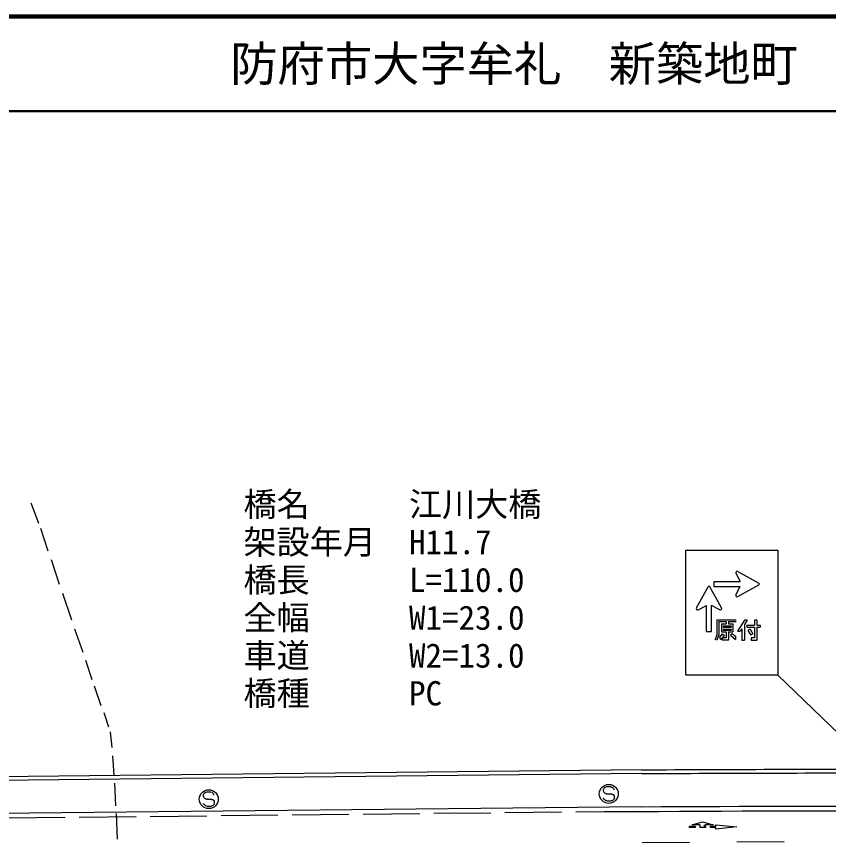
# Model space of a CAD drawing. Units: millimetres, scale not verified. Extents: x 40000 to 680000, y 20000 to 380000.
# Drawn here: x 382429 to 468264, y 292639 to 380000 of the extents above; entities that cross this region are included whole.
import ezdxf
from ezdxf.enums import TextEntityAlignment as Align

# ---------------------------------------------------------------- set-up
doc = ezdxf.new("R2010")
doc.units = ezdxf.units.MM
doc.header["$LTSCALE"] = 1000
doc.linetypes.add('DASHED', pattern=[7.5, 6, -1.5])
for name, color, linetype, lineweight in [('M-BGD', 7, 'Continuous', 25), ('M-BGD-EXST', 7, 'Continuous', 25), ('M-STR-HTXT', 7, 'Continuous', 13), ('M-STR-STR1', 1, 'Continuous', 25), ('M-STR-STRC', 7, 'Continuous', 25), ('M-TTL', 2, 'Continuous', 140), ('M-TTL-LINE', 7, 'Continuous', 50)]:
    doc.layers.add(name, color=color, linetype=linetype, lineweight=lineweight)
doc.layers.add('M-TTL-TXT', color=7, linetype='Continuous')
doc.styles.add('ＭＳ ゴシック', font='')
doc.styles.get('ＭＳ ゴシック').set_extended_font_data('MS Gothic')

msp = doc.modelspace()

# ---------------------------------------------------------------- linework, layer by layer
at = {"layer": 'M-BGD'}
for p, q in [((383931, 328563), (384762, 326418)), ((384954, 325890), (385751, 323474)), ((386096, 322567), (386945, 319954)), ((387303, 318998), (388253, 316201)), ((388562, 315232), (389421, 312780)), ((389704, 311909), (390397, 309885)), ((390628, 309210), (391335, 307138)), ((391641, 306378), (392142, 304881)), ((392334, 304354), (392517, 302669)), ((392591, 301795), (392705, 299776)), ((392778, 298902), (392885, 296513)), ((363209, 295548), (448546, 296454)), ((392946, 295688), (393081, 292991))]:
    msp.add_line(p, q, dxfattribs=at)
at = {"layer": 'M-BGD', "linetype": 'DASHED'}
msp.add_line((366561, 295083), (448548, 295957), dxfattribs=at)
at = {"layer": 'M-BGD'}
msp.add_arc((475811, -4711537), 5008000, 89.55925, 90.31193, dxfattribs=at)
at = {"layer": 'M-BGD-EXST'}
for points in [[(402482, 297252), (402507, 297247), (402532, 297242), (402558, 297238), (402583, 297233), (402609, 297229), (402634, 297225), (402659, 297222), (402685, 297219), (402711, 297217), (402736, 297216), (402757, 297215), (402778, 297215), (402799, 297215), (402820, 297215), (402842, 297215), (402863, 297216), (402884, 297216), (402905, 297216), (402926, 297216), (402947, 297216), (402959, 297215), (402971, 297215), (402982, 297214), (402994, 297214), (403006, 297213), (403018, 297212), (403029, 297210), (403041, 297209), (403052, 297207), (403064, 297205), (403071, 297204), (403078, 297203), (403085, 297202), (403092, 297200), (403099, 297199), (403106, 297197), (403112, 297195), (403119, 297194), (403126, 297192), (403133, 297190), (403139, 297188), (403145, 297186), (403151, 297183), (403157, 297181), (403163, 297179), (403168, 297177), (403174, 297174), (403180, 297172), (403186, 297169), (403192, 297166), (403197, 297163), (403203, 297161), (403209, 297158), (403215, 297154), (403220, 297151), (403226, 297148), (403231, 297144), (403237, 297141), (403242, 297137), (403247, 297133), (403254, 297127), (403260, 297121), (403267, 297115), (403273, 297108), (403279, 297102)], [(444523, 297237), (444518, 297244), (444513, 297252), (444509, 297260), (444504, 297267), (444499, 297275), (444495, 297283), (444491, 297291), (444488, 297299), (444485, 297308), (444482, 297316), (444480, 297324), (444478, 297332), (444477, 297340)], [(444774, 297813), (444799, 297809), (444825, 297804), (444850, 297799), (444875, 297795), (444901, 297791), (444926, 297787), (444952, 297784), (444977, 297781), (445003, 297779), (445028, 297777), (445049, 297777), (445071, 297776), (445092, 297776), (445113, 297777), (445134, 297777), (445155, 297777), (445176, 297778), (445197, 297778), (445219, 297778), (445240, 297777), (445251, 297777), (445263, 297777), (445275, 297776), (445287, 297775), (445298, 297774), (445310, 297773), (445321, 297772), (445333, 297771), (445345, 297769), (445356, 297767), (445363, 297766), (445370, 297765), (445377, 297763), (445384, 297762), (445391, 297760), (445398, 297759), (445405, 297757), (445412, 297755), (445418, 297753), (445425, 297751), (445431, 297749), (445437, 297747), (445443, 297745), (445449, 297743), (445455, 297741), (445461, 297738), (445467, 297736), (445472, 297733), (445478, 297731), (445484, 297728), (445490, 297725), (445496, 297722), (445501, 297719), (445507, 297716), (445513, 297713), (445518, 297710), (445524, 297706), (445529, 297703), (445534, 297699), (445539, 297695), (445546, 297689), (445553, 297683), (445559, 297676), (445565, 297670), (445572, 297663)], [(402231, 296675), (402226, 296682), (402221, 296690), (402216, 296698), (402212, 296706), (402207, 296713), (402203, 296721), (402199, 296729), (402195, 296738), (402192, 296746), (402190, 296755), (402188, 296762), (402186, 296770), (402185, 296778)]]:
    msp.add_lwpolyline(points, dxfattribs=at)
for centre in [(445040, 297777), (402748, 297216)]:
    msp.add_circle(centre, 1000, dxfattribs=at)
for centre, radius, start, end in [((402523, 297593), 347, 114.63796, 136.08554), ((402624, 297370), 591, 100.05395, 114.52623), ((402714, 296877), 1092, 90.54544, 100.1869), ((402733, 296713), 1257, 82.47698, 91.3279), ((402807, 297256), 709, 69.27414, 82.6429), ((402910, 297527), 419, 50.33996, 69.2792), ((444749, 298156), 298, 172.36814, 193.72008), ((444741, 298149), 290, 150.0708, 170.82171), ((444749, 298157), 298, 193.7824, 222.17001), ((444914, 298048), 491, 135.15085, 149.93667), ((444858, 298256), 445, 222.25697, 242.81644), ((444816, 298154), 347, 114.63796, 136.08554), ((444917, 297931), 591, 100.05395, 114.52623), ((445007, 297439), 1092, 90.54544, 100.1869), ((445026, 297275), 1257, 82.47698, 91.3279), ((445099, 297817), 709, 69.27414, 82.6429), ((445202, 298088), 419, 50.33996, 69.2792), ((445208, 298107), 401, 40.39427, 49.36849), ((445128, 298016), 521, 31.07407, 42.21432), ((445413, 298188), 188, 15.48494, 31.07407), ((445495, 298216), 101, 353.24514, 12.74605), ((402457, 297595), 298, 172.36814, 193.72008), ((402448, 297588), 290, 150.0708, 170.82171), ((402457, 297595), 298, 193.7824, 222.17001), ((402622, 297486), 491, 135.15085, 149.93667), ((402566, 297695), 445, 222.25697, 242.81644), ((402658, 297878), 650, 242.95506, 254.28289), ((402916, 297545), 401, 40.39427, 49.36849), ((402835, 297455), 521, 31.07407, 42.21432), ((403022, 296870), 346, 0.82024, 42.03911), ((403121, 297627), 188, 15.48494, 31.07407), ((403203, 297654), 101, 353.24514, 12.74605), ((444877, 297513), 449, 217.94831, 228.20445), ((444885, 297533), 470, 229.12381, 248.26742), ((444950, 298439), 650, 242.95506, 254.28289), ((444981, 297774), 728, 248.31346, 261.14941), ((445056, 298265), 1226, 261.2217, 270.98278), ((445073, 298312), 1272, 270.15164, 279.41634), ((445164, 297762), 715, 279.49367, 291.46503), ((445268, 297496), 428, 291.45807, 309.06252), ((445320, 297428), 344, 309.52638, 337.1503), ((445314, 297431), 346, 0.82024, 42.03911), ((445312, 297423), 349, 338.2637, 2.05452), ((402585, 296951), 449, 217.94831, 228.20445), ((402593, 296971), 470, 229.12381, 248.26742), ((402688, 297212), 728, 248.31346, 261.14941), ((402763, 297704), 1226, 261.2217, 270.98278), ((402781, 297750), 1272, 270.15164, 279.41634), ((402871, 297201), 715, 279.49367, 291.46503), ((402976, 296934), 428, 291.45807, 309.06252), ((403027, 296866), 344, 309.52638, 337.1503), ((403020, 296862), 349, 338.2637, 2.05452)]:
    msp.add_arc(centre, radius, start, end, dxfattribs=at)
at = {"layer": 'M-STR-STR1'}
for p, q in [((366114, 299479), (448525, 300357)), ((366118, 299079), (448527, 299957))]:
    msp.add_line(p, q, dxfattribs=at)
for radius, start in [(5011900, 89.99657), (5011500, 89.99651)]:
    msp.add_arc((475811, -4711537), radius, start, 90.31193, dxfattribs=at)
at = {"layer": 'M-STR-STRC'}
for p, q in [((453170, 323545), (462916, 323545)), ((453170, 310338), (453170, 323545)), ((462916, 323545), (462916, 310338)), ((458468, 321109), (458922, 320241)), ((458666, 321301), (460900, 320049)), ((456158, 320241), (458922, 320241)), ((456158, 320241), (456158, 319701)), ((458666, 318640), (460900, 319892)), ((454298, 317455), (455550, 319689)), ((456959, 317455), (455707, 319689)), ((456158, 319701), (458922, 319701)), ((458468, 318832), (458922, 319701)), ((454490, 317257), (455358, 317711)), ((455358, 314946), (455358, 317711)), ((456767, 317257), (455898, 317711)), ((455898, 314946), (455898, 317711)), ((456452, 316192), (458511, 316192)), ((456452, 316192), (456452, 314604)), ((456668, 316012), (456668, 314604)), ((456668, 316012), (457452, 316012)), ((456938, 315751), (457452, 315751)), ((456938, 315751), (456938, 314924)), ((457118, 315571), (457981, 315571)), ((457118, 315571), (457118, 315398)), ((457118, 315398), (457981, 315398)), ((457452, 316012), (457452, 315751)), ((457687, 316012), (458511, 316012)), ((457687, 316012), (457687, 315751)), ((457687, 315751), (458161, 315751)), ((457981, 315571), (457981, 315398)), ((458161, 315751), (458161, 314924)), ((459396, 316163), (458660, 314997)), ((459681, 316163), (459393, 315707)), ((459393, 315707), (459393, 314045)), ((459681, 316163), (459396, 316163)), ((459628, 315633), (459628, 315398)), ((459628, 315633), (460452, 315633)), ((459628, 315398), (460452, 315398)), ((460687, 316163), (460452, 316163)), ((460452, 316163), (460452, 315633)), ((460452, 315398), (460452, 314280)), ((460687, 316163), (460687, 315633)), ((460687, 315633), (461040, 315633)), ((460687, 315398), (461040, 315398)), ((460687, 315398), (460687, 314045)), ((461040, 315633), (461040, 315398)), ((455358, 314946), (455898, 314946)), ((456452, 314604), (456275, 314104)), ((456668, 314604), (456452, 314045)), ((457040, 314692), (456746, 314339)), ((457275, 314516), (456864, 314104)), ((456938, 314924), (457452, 314924)), ((457040, 314692), (457275, 314516)), ((457118, 315218), (457981, 315218)), ((457118, 315218), (457118, 315104)), ((457118, 315104), (457981, 315104)), ((457452, 314924), (457452, 314280)), ((457687, 314924), (458161, 314924)), ((457687, 314924), (457687, 314045)), ((457922, 314574), (458099, 314751)), ((457922, 314574), (458452, 314104)), ((457981, 315218), (457981, 315104)), ((458099, 314751), (458452, 314457)), ((458660, 314997), (458945, 314997)), ((459099, 315241), (458945, 314997)), ((459099, 315241), (459099, 314045)), ((459973, 315187), (459746, 315045)), ((459746, 315045), (460040, 314574)), ((459973, 315187), (460267, 314716)), ((460267, 314716), (460040, 314574)), ((456452, 314045), (456275, 314104)), ((456746, 314339), (456864, 314104)), ((457099, 314280), (456981, 314045)), ((457687, 314045), (456981, 314045)), ((457452, 314280), (457099, 314280)), ((458452, 314457), (458452, 314104)), ((459099, 314045), (459393, 314045)), ((460099, 314280), (460099, 314045)), ((460452, 314280), (460099, 314280)), ((460099, 314045), (460687, 314045)), ((462916, 310338), (453170, 310338)), ((462916, 310338), (476674, 297027)), ((453864, 294513), (454964, 294812)), ((454664, 294512), (453864, 294513)), ((454664, 294512), (454663, 294212)), ((454964, 294812), (456064, 294510)), ((455264, 294511), (455076, 294361)), ((456064, 294510), (455264, 294511)), ((455773, 294510), (455773, 294510)), ((456363, 294360), (456364, 294510)), ((456364, 294510), (458563, 294281)), ((453563, 294364), (454169, 294363)), ((453563, 294289), (453563, 294364)), ((453563, 294214), (453563, 294289)), ((454169, 294213), (453563, 294214)), ((454169, 294363), (454169, 294213)), ((455278, 294211), (454663, 294212)), ((455076, 294361), (455279, 294361)), ((455279, 294361), (455278, 294211)), ((455773, 294360), (456363, 294360)), ((455773, 294360), (455773, 294210)), ((456363, 294210), (455773, 294210)), ((458563, 294281), (456363, 294060)), ((456363, 294060), (456363, 294210)), ((448583, 292639), (453582, 292678)), ((458582, 292716), (463582, 292755))]:
    msp.add_line(p, q, dxfattribs=at)
for centre, radius, start, end in [((458596, 321176), 144, 60.72604, 207.60398), ((460856, 319971), 90, 299.27396, 60.72604), ((455628, 319645), 90, 29.27396, 150.72604), ((458596, 318766), 144, 152.39602, 299.27396), ((454423, 317385), 144, 150.72604, 297.60398), ((456833, 317385), 144, 242.39602, 29.27396), ((475809, -4711537), 5007500, 89.55936, 90.36736)]:
    msp.add_arc(centre, radius, start, end, dxfattribs=at)
at = {"layer": 'M-TTL'}
msp.add_line((680000, 380000), (40000, 380000), dxfattribs=at)
at = {"layer": 'M-TTL-LINE'}
msp.add_line((40000, 370000), (680000, 370000), dxfattribs=at)

# ---------------------------------------------------------------- texts
at = {"layer": 'M-STR-HTXT', "style": 'ＭＳ ゴシック'}
for s, p in [('橋名\u3000\u3000\u3000江川大橋', (406418, 329699)), ('架設年月\u3000H11.7', (406418, 325699)), ('橋長\u3000\u3000\u3000L=110.0', (406418, 321699)), ('全幅\u3000\u3000\u3000W1=23.0', (406418, 317699)), ('車道\u3000\u3000\u3000W2=13.0', (406418, 313699)), ('橋種\u3000\u3000\u3000PC', (406418, 309699))]:
    msp.add_text(s, height=2566, dxfattribs=at).set_placement(p, align=Align.TOP_LEFT)
at = {"layer": 'M-TTL-TXT', "style": 'ＭＳ ゴシック'}
msp.add_text('防府市大字牟礼\u3000新築地町', height=3666, dxfattribs=at).set_placement((405024, 375000), align=Align.MIDDLE_LEFT)

doc.saveas('drawing.dxf')
